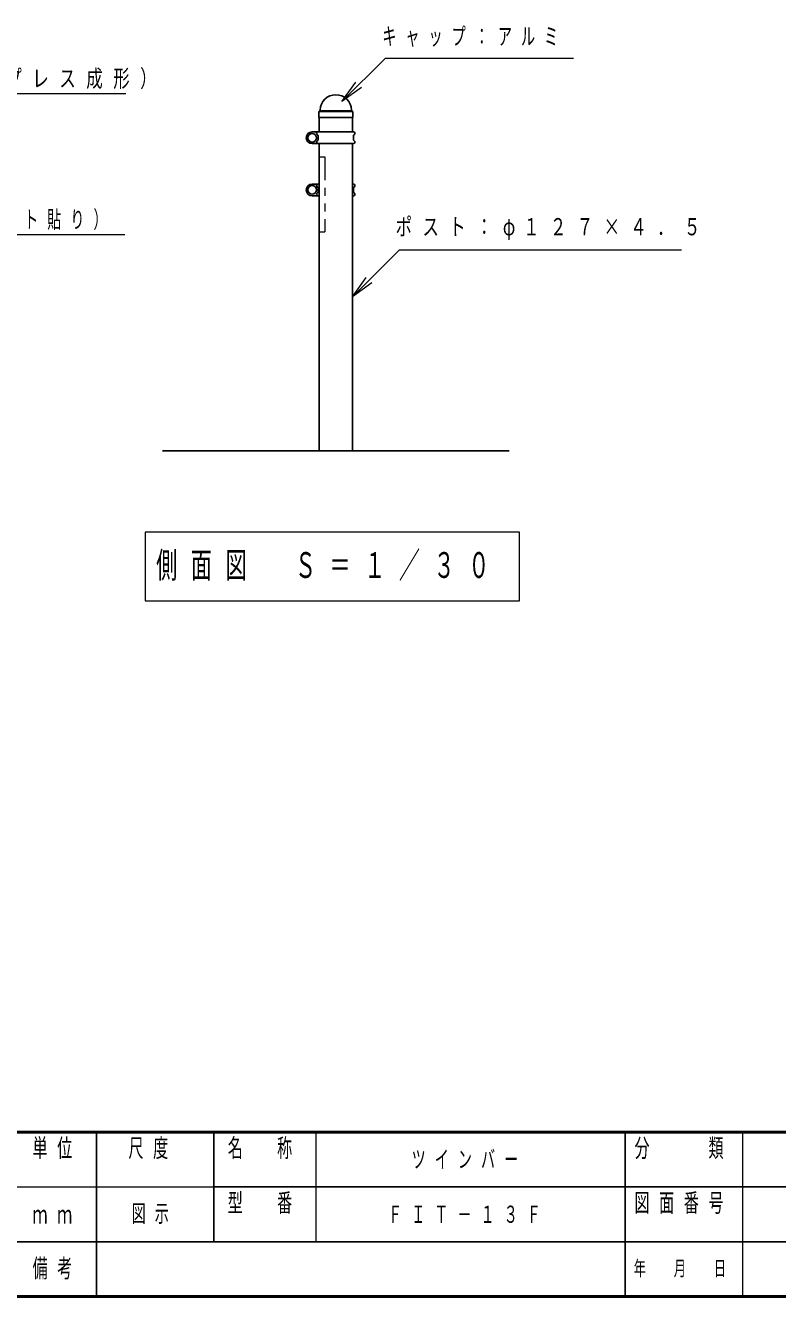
# Model space of a CAD drawing. Units: millimetres on the paper, with parts at other scales. Extents: x -365 to 0, y -68 to 257.
# Drawn here: x -206.6 to -110.5, y 0 to 162.4 of the extents above; entities that cross this region are included whole.
import ezdxf

# ---------------------------------------------------------------- set-up
doc = ezdxf.new("R2010")
doc.units = ezdxf.units.MM
doc.linetypes.add('USER3', pattern=[8, 3, -1, 1, -1, 1, -1])
doc.layers.add('LY_1', color=7, linetype='Continuous', lineweight=25)
doc.layers.add('LY_5', color=7, linetype='Continuous', lineweight=13)
doc.layers.add('LY_3', color=7, linetype='Continuous')
doc.styles.add('ＭＳ ゴシック', font='')
doc.styles.get('ＭＳ ゴシック').set_extended_font_data('MS Gothic')

msp = doc.modelspace()

# ---------------------------------------------------------------- linework, layer by layer
at = {"layer": 'LY_1', "lineweight": 13}
for p, q in [((-166.142, 152.688), (-164.367, 155.158)), ((-166.142, 152.688), (-164.014, 154.804)), ((-163.662, 154.449), (-166.142, 152.688)), ((-169.035, 151.394), (-164.826, 151.394)), ((-168.901, 151.546), (-164.96, 151.546)), ((-164.814, 127.73), (-163.044, 130.203)), ((-164.814, 127.73), (-162.691, 129.849)), ((-162.338, 129.495), (-164.814, 127.73)), ((-191.27, 97.668), (-191.27, 88.868)), ((-143.47, 97.668), (-191.27, 97.668)), ((-143.47, 88.868), (-143.47, 97.668)), ((-191.27, 88.868), (-143.47, 88.868))]:
    msp.add_line(p, q, dxfattribs=at)
at = {"layer": 'LY_1'}
for p, q in [((-169.097, 150.663), (-169.084, 151.34)), ((-169.045, 151.432), (-168.959, 151.517)), ((-164.817, 151.432), (-164.902, 151.517)), ((-164.764, 150.663), (-164.778, 151.34)), ((-169.081, 150.646), (-164.781, 150.646)), ((-169.047, 150.646), (-169.047, 148.796)), ((-164.814, 150.646), (-164.814, 148.796)), ((-169.959, 148.796), (-164.681, 148.796)), ((-169.181, 148.27), (-169.181, 147.823)), ((-164.681, 148.27), (-164.681, 147.823)), ((-169.959, 147.296), (-164.681, 147.296)), ((-169.047, 147.296), (-169.047, 108.046)), ((-164.814, 147.296), (-164.814, 108.046)), ((-169.959, 142.129), (-169.047, 142.129)), ((-169.181, 141.603), (-169.181, 141.156)), ((-164.814, 142.129), (-164.681, 142.129)), ((-164.681, 141.603), (-164.681, 141.156)), ((-169.959, 140.629), (-169.047, 140.629)), ((-164.814, 140.629), (-164.681, 140.629))]:
    msp.add_line(p, q, dxfattribs=at)
at = {"layer": 'LY_1', "linetype": 'USER3', "lineweight": 13}
for p, q in [((-169.047, 145.629), (-168.335, 145.629)), ((-168.335, 145.629), (-168.335, 136.046)), ((-169.047, 136.046), (-168.335, 136.046))]:
    msp.add_line(p, q, dxfattribs=at)
at = {"layer": 'LY_1', "color": 3}
msp.add_line((-144.814, 108.046), (-189.047, 108.046), dxfattribs=at)
at = {"layer": 'LY_1', "lineweight": 13}
for points in [[(-166.142, 152.688), (-160.577, 158.221), (-136.577, 158.221)], [(-238.174, 148.203), (-232.751, 153.69), (-193.751, 153.69)], [(-238.318, 141.101), (-232.872, 135.679), (-193.872, 135.679)], [(-164.814, 127.73), (-158.799, 133.734), (-122.799, 133.734)]]:
    msp.add_lwpolyline(points, dxfattribs=at)
at = {"layer": 'LY_1'}
for centre in [(-169.959, 148.046), (-169.959, 141.379)]:
    msp.add_circle(centre, 0.549, dxfattribs=at)
for centre, radius, start, end in [((-166.931, 151.546), 2, 1.14005, 178.85842), ((-168.95, 151.338), 0.133, 135, 178.99605), ((-169.03, 151.588), 0.1, 315, 358.85842), ((-164.831, 151.588), 0.1, 181.14005, 225), ((-164.911, 151.338), 0.133, 1.00395, 45), ((-169.081, 150.663), 0.0167, 178.87801, 270), ((-164.781, 150.663), 0.0167, 270, 1.12199), ((-169.959, 148.046), 0.75, 90, 270), ((-169.181, 148.596), 0.2, 90, 242.96431), ((-169.347, 148.27), 0.167, 0, 62.96431), ((-169.347, 147.823), 0.167, 297.03569, 0), ((-164.681, 148.596), 0.2, 297.03569, 90), ((-164.514, 148.27), 0.167, 117.03569, 180), ((-164.514, 147.823), 0.167, 180, 242.96431), ((-169.181, 147.496), 0.2, 117.03569, 270), ((-164.681, 147.496), 0.2, 270, 62.96431), ((-169.959, 141.379), 0.75, 90, 270), ((-169.181, 141.929), 0.2, 90, 242.96431), ((-169.347, 141.603), 0.167, 0, 62.96431), ((-164.681, 141.929), 0.2, 297.03569, 90), ((-164.514, 141.603), 0.167, 117.03569, 180), ((-169.181, 140.829), 0.2, 117.03569, 270), ((-169.347, 141.156), 0.167, 297.03569, 0), ((-164.514, 141.156), 0.167, 180, 242.96431), ((-164.681, 140.829), 0.2, 270, 62.96431)]:
    msp.add_arc(centre, radius, start, end, dxfattribs=at)
at = {"layer": 'LY_5', "lineweight": 50}
for p, q in [((-365, 21), (0, 21)), ((-365, 0), (0, 0))]:
    msp.add_line(p, q, dxfattribs=at)
at = {"layer": 'LY_5', "color": 211, "lineweight": 25}
for p, q in [((-197.5, 21), (-197.5, 7)), ((-182.5, 21), (-182.5, 7)), ((-130, 21), (-130, 0)), ((-182.5, 14), (-70, 14)), ((-237.5, 7), (0, 7))]:
    msp.add_line(p, q, dxfattribs=at)
at = {"layer": 'LY_5'}
for p, q in [((-169.5, 21), (-169.5, 7)), ((-115, 21), (-115, 0)), ((-237.5, 14), (-182.5, 14))]:
    msp.add_line(p, q, dxfattribs=at)
at = {"layer": 'LY_5', "lineweight": 25}
msp.add_line((-197.5, 7), (-197.5, 0), dxfattribs=at)

# ---------------------------------------------------------------- texts
at = {"layer": 'LY_1', "attachment_point": 4, "style": 'ＭＳ ゴシック'}
for s, insert, char_height in [('\\T1.64;\\W0.6;キャップ：アルミ', (-160.994, 160.871), 2.199), ('\\T1.64;\\W0.7;ＰＬ－２．７（プレス成形）', (-233.225, 155.49), 2.199), ('\\T1.64;\\W0.6;（グラフィックシート貼り）', (-233.288, 137.479), 2.199), ('\\T1.63;\\W0.7;ポスト：φ１２７×４．５', (-159.293, 136.384), 2.199), ('\\T1.64;\\W0.6;側面図\u3000Ｓ＝１／３０', (-189.87, 93.268), 3.299), ('\\T1.64;\\W0.6;ＦＩＴ－１３Ｆ', (-160.25, 10.5), 2.199)]:
    msp.add_mtext(s, dxfattribs=dict(at, insert=insert, char_height=char_height))
at = {"layer": 'LY_3', "char_height": 2.199, "attachment_point": 4, "style": 'ＭＳ ゴシック'}
for s, insert in [('\\T1.64;\\W0.6;ツインバー', (-157.25, 17.5)), ('\\T1.64;\\W0.6;図示', (-193, 10.5))]:
    msp.add_mtext(s, dxfattribs=dict(at, insert=insert))
at = {"layer": 'LY_5', "color": 4, "style": 'ＭＳ ゴシック'}
for s, insert, char_height, attachment_point in [('\\T1.64;\\W0.6;単位', (-202.5, 20.167), 2.346, 2), ('\\T1.64;\\W0.6;尺度', (-190.25, 20.167), 2.346, 2), ('\\T1.64;\\W0.6;名\u3000称', (-176, 20.167), 2.346, 2), ('\\T1.64;\\W0.6;分\u3000\u3000類', (-122.5, 20.167), 2.346, 2), ('\\T1.64;\\W0.6;型\u3000番', (-176, 13.167), 2.346, 2), ('\\T1.64;\\W0.6;図面番号', (-122.5, 13.167), 2.346, 2), ('\\T1.64;\\W0.6;ｍｍ', (-202.5, 10.5), 2.346, 5), ('\\T1.64;\\W0.6;備考', (-202.5, 3.5), 2.346, 5), ('\\T1.64;\\W0.6;年\u3000月\u3000日', (-122.5, 3.5), 1.906, 5)]:
    msp.add_mtext(s, dxfattribs=dict(at, insert=insert, char_height=char_height, attachment_point=attachment_point))

doc.saveas('drawing.dxf')
